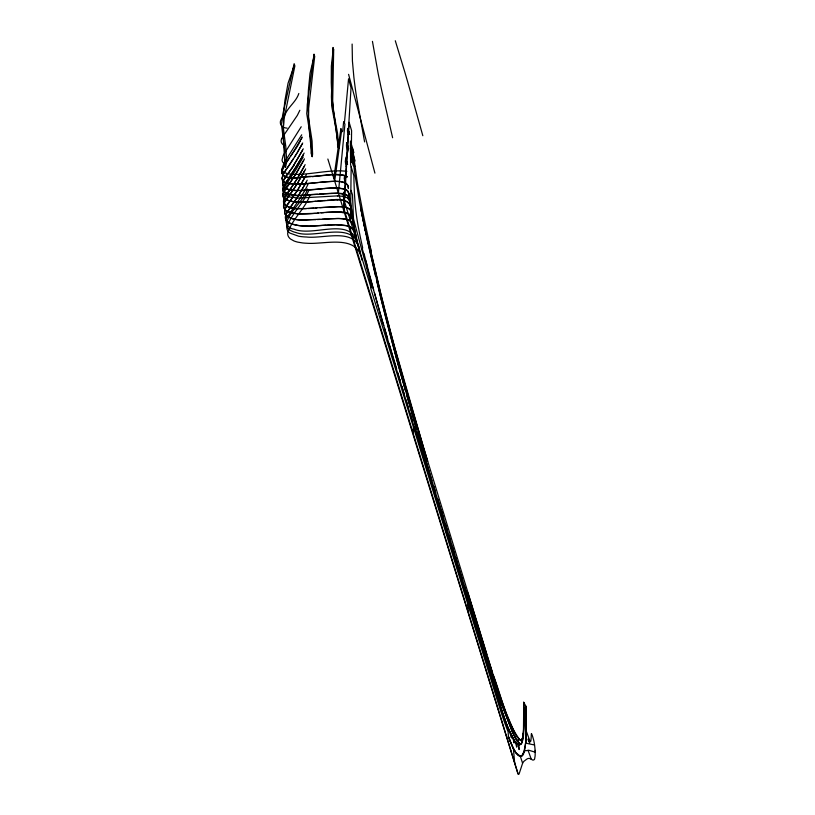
<?xml version="1.0" encoding="UTF-8"?>
<svg xmlns="http://www.w3.org/2000/svg" width="815" height="815" viewBox="0 0 815 815"><rect width="100%" height="100%" fill="white"/><g stroke="black" fill="none" stroke-linecap="round" stroke-linejoin="round"><path stroke-width="1.22" d="M343.349 195.243L343.533 192.208L344.439 194.917L345.173 183.008A4.829 0.866 77.2 0 1 344.338 178.128M350.837 207.132L350.807 205.013A86.869 33.619 -18.3 0 0 350.338 201.957L347.638 198.177M350.481 220.977L351.173 166.82M470.764 610.282L482.266 648.659L482.266 647.772M351.265 154.565L351.336 148.299M468.92 604.282L468.92 605.158L467.321 599.035M523.8 721.774L523.831 714.887M351.418 144.387L351.591 130.645L349.156 122.352L343.879 210.953M467.912 611.209L467.993 604.822M465.773 594.003L465.762 594.869L393.411 359.252L384.476 328.017M464.183 586.25L464.193 585.659L482.266 645.032M523.79 722.518L523.76 724.586A147.586 20.141 80.4 0 1 523.688 727.031L523.648 728.121A101.529 13.56 80.7 0 1 523.576 729.608L522.853 737.229A99.114 13.254 80.7 0 1 522.374 740.163L521.447 743.229M350.837 207.489L350.695 213.744M462.482 580.688L460.852 574.402L460.842 575.329M423.484 447.374L394.715 347.312A388.327 51.151 78 0 1 380.534 292.442L367.249 235.983A147.046 22.983 77.9 0 0 370.886 252.202L370.845 250.562A6.296 1.1 77.8 0 0 370.682 249.064L368.309 237.899A221.201 32.692 78 0 1 362.716 211.574L357.795 185.474A62.368 10.259 77.6 0 1 356.685 178.027L353.038 151.223A22.891 3.892 77 0 0 352.345 147.729L352.274 151.773A184.373 28.423 78.1 0 0 354.82 173.911L359.446 201.468L366.669 237.012M459.854 572.11L458.274 565.926L458.254 566.894M522.507 740.825L522.751 740.02A102.364 13.651 80.7 0 0 523.271 737.137L523.424 735.884A61.624 8.099 80.9 0 0 523.617 733.745L523.851 728.437A167.228 23.075 80.4 0 0 523.953 719.594A457.215 72.219 79 0 0 523.688 702.255L525.95 706.269A311.483 45.436 79.7 0 1 526.093 719.35L525.675 742.404L523.576 754.018A119.581 15.943 80.6 0 1 520.296 756.198L515.803 752.632L513.379 748.435A106.887 14.303 80.7 0 1 508.438 736.628L508.102 731.789A174.023 22.902 80.3 0 1 502.733 717.169A232.03 29.768 80 0 1 497.099 699.576L370.866 288.673L371.426 285.495L353.476 218.878L350.674 211.727M457.368 563.99L455.717 557.491L455.687 558.519M370.886 252.202L370.835 250.867M352.121 44.061L352.426 61.084L353.873 77.201A130.889 15.658 76.9 0 0 356.389 96.119L364.6 141.932M453.935 552.774L452.254 546.335L452.233 547.232M282.235 178.179L283.111 181.154A21.007 7.62 -17.4 0 0 284.058 181.959L286.697 183.069A35.371 12.785 -17.2 0 0 290.211 183.742C307.286 185.494 324.248 180.064 341.332 181.704A21.516 8.119 -17.2 0 1 345.937 183.334M450.42 543.972L450.389 544.838L414.275 426.388M450.491 541.537L448.8 535.098L448.77 535.924M446.966 530.025L445.255 523.475L445.224 524.34M443.228 517.82L441.496 511.158L441.455 512.054M437.624 499.544L437.655 498.811L495.347 686.485M435.597 492.932L433.814 486.249L433.784 487.003M441.221 511.29L421.763 447.252L397.812 363.5L381.318 299.93L366.597 236.686M343.533 209.812L344.124 200.042A10.615 1.925 77.2 0 1 343.961 199.42L343.91 199.237M346.192 166.443L345.478 178.088L344.602 175.5L344.439 176.784A12.164 2.16 77.2 0 0 344.388 178.241M348.137 134.709L347.496 145.294L346.681 142.798L346.518 144.581A17.247 2.934 77.1 0 0 346.487 145.202M522.507 738.4L522.476 738.767A33.405 4.381 81 0 1 522.446 739.286L522.313 740.529A34.047 4.462 81 0 1 522.252 740.937L522.191 741.304A29.116 3.81 81 0 1 522.12 741.65A32.845 4.299 81 0 1 522.048 741.966L522.028 742.068A38.132 5.002 81 0 1 521.926 742.434L521.814 742.75A26.691 3.494 81.1 0 1 521.722 742.954L521.376 743.484A36.95 4.849 81 0 1 521.243 743.626A30.787 4.034 81 0 1 521.131 743.708A41.769 5.481 81 0 1 521.009 743.769L521.009 743.769A43.643 5.736 81 0 1 520.805 743.83L520.49 743.851A85.809 11.339 80.7 0 0 521.121 743.677L521.376 743.484A40.455 5.308 81 0 0 521.498 743.351L521.559 743.249A38.814 5.094 81 0 0 521.692 743.025A29.136 3.81 81 0 0 522.191 741.293M416.485 429.087L406.654 394.969M413.032 433.071L413.46 427.294M412.217 419.715L412.156 420.52L410.24 413.256M525.634 742.913L526.195 724.107M408.223 406.685L408.162 407.49L406.216 400.134M404.108 393.248L404.036 394.042L402.07 386.605M399.961 379.709L399.89 380.503L397.903 372.913M344.399 123.116L348.555 78.77L351.021 87.806L348.392 130.614L347.679 128.424L347.557 129.453A13.264 2.221 77.1 0 0 347.526 130.135M348.535 149.023L345.478 159.771A22.433 3.892 77.2 0 0 345.438 160.81L345.438 161.727M338.378 193.114L344.928 124.165L343.645 121.608L342.748 130.838A9.128 1.559 76.8 0 1 341.546 131.083L334.67 181.103M382.469 321.069L382.398 321.599L374.37 292.575M333.793 178.261L340.914 128.546L341.546 131.083M303.221 156.959L296.252 169.174L284.18 187.501L283.07 191.331L284.303 194.469L289.172 196.935L298.575 198.086L337.481 195.885M333.325 48.554L331.348 66.076L331.267 82.509A130.604 24.593 78 0 0 332.408 101.692L338.439 147.851M524.32 751.175L521.845 755.77A109.882 14.69 80.7 0 1 521.447 756.096L521.06 756.3A89.854 11.97 80.8 0 1 519.216 755.913L517.719 754.71L519.613 756.188A92.472 12.317 80.8 0 0 519.97 756.33A83.66 11.145 80.8 0 0 520.693 756.402L521.957 755.648A131.959 17.696 80.5 0 0 522.527 754.934L524.534 750.513A83.955 11.094 80.8 0 0 525.217 746.713L525.268 746.438A131.144 17.655 80.6 0 0 526.072 734.672L526.133 717.261M530.718 740.917L530.932 739.908A34.546 4.309 81 0 0 531.125 738.166A29.065 3.617 81 0 0 531.176 737.168L531.288 734.478A8.751 1.07 81.1 0 1 531.39 733.704L531.421 733.653M346.273 160.504L345.662 158.253M314.346 55.237L310.057 73.258L308.406 90.007A130.706 33.721 79.2 0 0 308.162 109.454L309.354 131.5L311.972 155.981M299.849 110.28L297.332 115.394L283.172 136.197M283.528 186.472L301.295 158.385M294.49 64.762L288.052 83.222L284.955 100.255A131.062 42.319 80.4 0 0 283.426 119.937L283.498 142.156L285.179 166.769M283.895 185.616L295.366 168.033M301.214 126.763L284.017 154.086A66.565 23.513 -16.7 0 0 283.131 155.624L282.051 159.934A36.532 12.836 -17.1 0 0 283.263 162.776M300.949 139.599L302.212 137.093M302.711 142.982L297.556 152.191M298.83 93.481C296.171 101.814 288.194 106.785 284.955 114.783A40.424 13.009 -17.8 0 1 284.496 115.516L284.14 116.015A78.291 24.929 -18.2 0 1 283.569 116.779C278.078 120.732 279.708 127.945 287.084 128.138M301.825 137.888L290.823 156.022M305.126 164.64L298.585 176.478L283.752 199.665A28.199 10.605 -17.4 0 0 283.549 200.521L283.477 201.59A46.913 17.675 -17.1 0 0 283.538 202.364L283.905 203.648A22.025 8.293 -17.5 0 0 284.425 204.422L286.605 206.042A47.749 17.899 -17.1 0 0 288.276 206.816L295.611 208.487L306.46 208.64M305.676 168.909L296.405 185.076A264.773 89.619 -20.7 0 1 294.246 188.224C291.22 194.744 279.535 202.456 285.444 210.138A37.979 14.385 -17.3 0 0 286.992 211.187A37.612 14.242 -17.3 0 0 289.875 212.409L292.85 213.143A48.197 18.195 -17.2 0 0 298.606 213.825L315.527 213.326M302.192 144.011L296.385 154.076M304.148 153.067L301.896 157.264M304.749 170.692L297.394 183.507L284.792 202.049A58.038 22.097 -17 0 0 283.732 204.687L283.62 205.044A34.138 12.938 -17.3 0 0 286.849 211.085M303.384 154.534L296.059 167.014M306.134 182.234L298.728 195.142L286.422 213.469A51.192 19.815 -17.1 0 0 285.556 215.883A36.094 13.937 -17.4 0 0 285.454 218.532C287.186 224.257 294.449 224.767 299.4 225.663M307.204 180.176L304.097 186.044M303.985 166.851L296.792 179.412L288.826 190.995M302.579 150.103L293.716 165.15M303.262 148.819L297.088 159.76M305.421 176.498L298.056 189.355L285.841 207.428A54.004 20.721 -17.1 0 0 284.649 211.228L284.629 212.633A30.929 11.838 -17.4 0 0 285.311 214.61M307.958 184.343C302.64 195.753 294.806 205.635 287.909 216.067C283.498 221.405 287.573 228.648 294.093 229.198C313.52 237.165 349.89 216.24 357.52 242.788L354.444 231.389A66.392 26.997 -18.1 0 0 353.914 230.451L349.543 226.682A28.912 11.716 -17.5 0 0 346.66 225.735L336.269 224.797M303.628 160.474L294.714 175.765A376.591 120.926 -21.7 0 1 290.201 182.356C272.801 199.777 290.476 203.129 305.666 202.018M304.474 158.905L296.955 172.25L283.202 193.471A31.306 11.665 -17.3 0 0 282.805 195.518A26.345 9.811 -17.4 0 0 284.843 198.992C296.823 204.555 310.658 201.295 323.311 200.633M306.45 174.553L297.791 189.824M308.946 189.864C303.73 203.526 291.454 213.428 286.88 227.151A37.867 14.864 -17.4 0 0 289.957 233.121L298.779 236.248A54.544 21.312 -17.1 0 0 306.583 237.012C324.187 239.131 358.488 225.928 360.291 254.046M307.286 188.958C305.808 201.397 270.101 226.224 296.13 232.591C315.283 239.722 356.532 218.155 359.405 250.725M301.723 134.811L283.895 163.214L281.98 169.123M309.945 195.356C304.739 209.149 292.269 219.062 287.705 232.907A39.833 15.78 -17.4 0 0 290.578 239.05L293.787 240.863A45.834 18.134 -17.3 0 0 297.933 242.167L302.701 242.952A52.354 20.66 -17.2 0 0 306.685 243.247C325.012 244.755 357.754 233.518 361.901 260.077M303.445 187.226L297.587 196.955A224.787 78.515 -20.4 0 1 295.315 200.225L293.043 203.302M300.429 140.526C295.478 151.947 284.608 160.901 281.654 172.943C287.145 182.703 304.678 175.307 312.909 176.488M296.731 160.341L294.938 163.214M296.935 153.179L294.582 156.938M295.193 155.981L295.794 155.033M285.056 178.118L286.371 176.091M294.561 156.959L289.539 164.773A243.614 80.165 -20.3 0 1 287.41 167.809L286.666 168.827M293.594 158.507L283.946 172.933L282.296 177.802A84.699 30.858 -16.5 0 0 282.214 178.872L282.255 179.758M294.541 163.876C292.137 171.119 277.283 180.991 285.087 188.357C302.874 194.265 321.854 186.38 340.089 188.265M293.879 164.905L289.977 170.773M289.702 157.753L283.559 166.841A77.629 28.077 -16.6 0 0 282.988 167.819C276.285 182.886 304.576 176.295 310.423 176.763M285.454 170.569L285.24 170.885A62.521 22.749 -16.8 0 0 282.072 178.22M289.692 171.242L286.442 175.948M288.734 191.107C277.66 201.193 286.9 210.372 299.4 208.701M290.221 207.193L285.871 214.875L285.871 219.816A32.936 12.724 -17.4 0 0 287.736 222.047C302.986 229.718 320.59 224.329 336.86 224.787M285.668 170.254L286.34 169.306M290.14 207.316L292.656 203.913M521.356 739.725L522.262 738.451A57.03 7.478 80.9 0 0 523.301 733.337M524.422 750.88L528.976 750.299L535.149 752.164M313.052 176.488L326.438 175.031M311.768 176.631L334.089 174.512L344.979 175.582A22.851 8.547 -17.1 0 1 347.373 176.987L344.776 175.52A19.672 7.345 -17.1 0 0 342.952 175.011L342.646 174.96A35.952 13.509 -17.3 0 0 334.079 174.522M318.278 182.509L302.08 183.956L292.361 183.956M319.643 182.366L331.756 181.419A54.452 20.844 -17.5 0 1 336.3 181.327L338.419 181.409A27.944 10.575 -17.3 0 1 340.395 181.602L344.918 182.845A29.391 11.125 -17.3 0 1 348.423 186.655L348.402 188.53L347.73 185.677L345.927 183.334M320 188.968L298.799 190.496M317.738 201.142L337.227 199.869M320.794 188.897L323.168 188.683M319.256 194.194L322.088 193.95M317.819 194.327C307.061 193.756 291.536 199.512 283.223 190.435M314.651 201.417L316.189 201.285M323.963 200.572L325.521 200.439M323.484 193.827L306.399 195.172M319.918 207.713L338.357 206.613A35.656 14.089 -17.5 0 1 344.704 207.224C353.802 207.886 351.917 218.237 353.221 224.471C351.224 219.357 354.331 211.757 348.504 208.528A24.043 9.464 -17.3 0 0 347.241 207.947M321.966 193.95L337.267 193.206M324.513 207.316L302.885 208.721M316.923 213.214L318.37 213.092M321.283 212.837L324.187 212.603M323.952 188.622L325.531 188.489A109.241 43.399 -18.1 0 1 330.961 188.153M327.07 200.307L330.798 200.032M315.354 208.09L316.872 207.968M323.718 193.807L330.36 193.338M313.123 201.55L307.123 201.947M325.124 207.275L340.201 206.684A32.671 12.897 -17.4 0 1 345.295 207.336L346.895 207.784M313.846 208.202L307.917 208.569M321.945 219.255L329.505 218.756M326.204 225.185L309.109 226.132L300.063 225.735M320.417 219.357C309.14 219.052 294.531 223.045 285.311 214.61M317.3 219.551L337.094 218.481A40.292 16.239 -17.6 0 1 345.764 219.245C354.413 220.172 354.382 229.698 356.012 236.156C354.046 231.032 355.34 223.738 349.706 220.702A27.231 10.921 -17.4 0 0 347.903 219.887L344.429 219.021A41.096 16.565 -17.6 0 0 340.935 218.624A38.6 15.546 -17.6 0 0 338.694 218.512L329.994 218.736M327.752 225.093L335.373 224.787M315.863 219.643C306.053 219.133 291.475 222.79 284.863 213.499C283.915 205.869 291.322 200.276 294.796 194.245A220.651 76.529 -20.3 0 0 296.996 191.046M331.542 199.991C345.743 197.638 354.036 203.241 351.601 217.778C350.756 212.521 352.824 205.421 347.536 201.937M331.073 193.308C337.216 193.44 346.304 191.902 349.808 198.381M330.961 188.153L335.352 188.041M305.014 195.233L299.686 195.366M334.13 174.522L332.948 174.563A79.463 30.481 -17.7 0 0 327.039 174.981M302.182 208.732L300.083 208.711M299.176 195.366L292.738 194.989M297.832 190.486C292.453 190.863 279.239 189.6 283.396 181.134A83.68 30.929 -16.5 0 1 285.067 178.118M336.014 188.102L343.95 188.907A21.455 8.191 -17.2 0 1 346.721 190.099L348.942 193.512L349.421 200.195L348.963 193.308L347.832 191.128M337.583 224.797L339.03 224.828A36.685 14.904 -17.6 0 1 351.071 227.354M339.57 212.104L348.066 213.53M337.868 193.237L346.212 194.785A25.367 9.78 -17.3 0 1 348.025 195.885L350.165 199.644L350.695 209.323L349.91 198.646M292.239 174.298C310.535 175.174 328.608 169.225 346.884 171.303M291.301 183.854L284.792 182.366M525.614 743.117L534.559 745.012L534.803 747.029A9.016 1.1 81.1 0 1 535.037 749.505L535.088 750.37M518.931 744.666L518.065 744.35A154.157 20.548 80.3 0 1 517.26 743.901L516.618 743.412A94.336 12.602 80.7 0 1 514.031 740.102L512.91 738.115A150.001 19.825 80.4 0 1 512.238 736.831L510.801 733.867M348.504 213.724C354.556 216.556 352.426 224.359 354.433 229.494C354.128 217.737 349.309 210.362 336.829 212.053A80.216 32.59 -18 0 0 331.888 212.134C317.025 212.134 301.102 217.035 286.819 211.095M519.084 743.249L520.276 743.871A69.856 9.21 80.8 0 1 519.603 743.647L516.486 740.091L515.294 736.169L515.355 738.176L512.706 731.442L512.747 732.96L501.724 704.354L513.032 733.622A172.576 22.484 80.2 0 0 516.965 740.815M521.641 742.801A44.631 5.868 81 0 1 520.337 744.014L519.023 743.219M350.898 227.436C357.265 231.98 356.175 241.077 358.722 247.75M493.136 674.718C501.419 696.153 505.932 720.847 519.562 739.48A129.391 16.993 80.5 0 0 519.99 739.745L520.255 739.877A90.954 11.94 80.7 0 0 520.622 740.01A77.557 10.167 80.8 0 0 521.05 740.071A65.404 8.568 80.8 0 0 521.335 740.03L521.427 740A48.004 6.276 80.9 0 0 521.743 739.786A42.838 5.593 80.9 0 0 522.028 739.45L522.466 738.421A43.317 5.664 80.9 0 0 522.609 737.911A56.52 7.417 80.9 0 0 522.741 737.341L522.935 736.24A80.828 10.697 80.8 0 0 523.036 735.507L523.312 733.184A83.751 11.094 80.7 0 0 523.464 731.35L523.729 704.955M518.911 739.022L519.023 739.124A77.374 10.157 80.8 0 0 521.386 739.867M327.854 159.027L517.851 773.476A9.199 1.243 81.4 0 0 518.106 773.944L518.136 773.985A8.802 1.192 81.4 0 0 518.35 774.189L518.951 774.148A12.408 1.671 81.4 0 0 519.063 774.016L522.629 763.176A168.002 20.935 82.1 0 1 524.106 761.149L526.806 759.111A250.388 30.145 82.4 0 1 529.628 758.47L533.01 760.171L534.355 759.58A31.347 3.871 81.1 0 0 534.65 758.765L535.088 756.137A14.874 1.824 81.1 0 0 535.129 755.627L535.139 755.311A26.447 3.26 81.1 0 0 535.17 753.457L535.139 751.756A19.275 2.364 81.1 0 0 535.088 750.37M516.965 740.825L517.8 741.956L517.739 739.725L518.921 743.657M531.574 733.704L531.92 734.519A26.905 3.301 81.2 0 1 532.409 735.874A31.887 3.912 81.2 0 1 532.898 737.392L533.509 739.521A6.734 0.815 81.1 0 1 534.548 744.961M510.699 733.663L506.889 724.79A117.523 15.729 80.5 0 1 505.891 722.121L505.677 721.53A146.924 19.448 80.4 0 1 504.984 719.604L503.955 716.67M528.242 739.011L529.495 741.732M528.365 740.264L529.628 743.015M509.049 738.227L512.625 746.835A91.606 12.286 80.8 0 0 516.282 753.254L517.719 754.71L516.588 753.569A104.544 14.008 80.7 0 1 516.323 753.264A89.242 11.97 80.8 0 1 515.773 752.551A85.28 11.441 80.8 0 1 514.673 750.829A91.861 12.317 80.8 0 1 513.939 749.515L513.542 748.751A104.177 13.937 80.7 0 1 513.124 747.895A111.329 14.864 80.7 0 1 512.452 746.459L511.973 745.389A130.4 17.329 80.6 0 1 511.199 743.586L510.648 742.251A176.02 23.065 80.3 0 1 509.752 740.03L508.438 736.628L508.784 737.524M350.97 190.343L352.508 194.816L353.476 218.878M526.154 730.8L529.658 740.275A12.612 1.559 81.1 0 0 530.748 741.11M503.68 715.865L502.804 713.257M346.11 160.025L346.375 160.81L346.09 159.964M346.691 161.767L346.946 162.552M347.007 162.735L347.261 163.509M502.59 712.636L499.982 704.731M346.059 159.842L345.642 158.579M346.426 160.983L347.516 164.294M492.708 678.426L501.755 705.24L495.673 686.536L495.683 687.402M501.48 709.305L505.096 719.93A125.979 16.809 80.5 0 0 507.918 727.367L513.715 739.572A96.659 12.908 80.7 0 0 514.255 740.468L516.761 743.525A132.723 17.706 80.5 0 0 517.26 743.901L518.768 744.635A149.685 19.937 80.4 0 0 519.226 744.747L520.062 744.716A70.508 9.342 80.8 0 0 521.447 743.239M346.854 143.348L348.596 148.727M347.414 145.09L347.669 145.865M347.781 146.221L347.985 146.822M348.29 147.78L348.545 148.554M345.601 158.456L346.507 161.238L347.149 150.806A7.457 1.273 77.1 0 1 346.507 145.243M501.093 708.123L499.575 703.477M347.159 144.306L347.363 144.907M346.334 160.687L347.557 164.416M347.781 128.699L348.26 130.186M348.565 131.133L348.372 130.543L348.626 131.317M348.871 132.091L349.126 132.865M347.761 128.638L347.954 129.239M499.585 703.508L496.967 695.399M346.681 142.808L347.129 144.184M499.157 702.184L496.335 693.433M492.535 677.836L489.784 669.217M395.295 40.75L404.851 72.199A132.631 2.7 74.8 0 1 410.159 90.577L422.822 135.708M348.056 129.534L348.973 132.387M349.024 132.57L349.655 134.526M347.995 129.351L348.28 130.247M348.851 132.03L349.136 132.916M496.641 694.39L450.817 545.296M492.484 672.681L423.668 447.995M487.594 657.338L497.884 689.47A339.58 41.371 79.5 0 0 506.655 714.072L514.52 732.563A137.001 17.94 80.4 0 0 518.798 738.899L521.61 741.151A19.743 2.567 81.1 0 0 522.527 740.815M486.82 654.557L467.8 592.658M483.173 648.027L489.041 666.945M344.45 201.376L371.039 287.726M344.001 209.007L518.116 773.965M431.848 480.697L417.474 432.592M427.681 461.27L410.903 404.994A599.229 68.98 77.8 0 1 394.847 348.229A340.853 46.424 78.1 0 1 380.687 293.716L370.886 252.202M396.63 368.747L389.081 343.604M352.651 159.231L350.552 152.171M354.79 166.382L352.569 158.945M355.116 161.054L350.481 145.416M350.501 151.998L351.326 154.768M350.542 156.307L351.204 162.542L350.552 160.372M353.873 152.69L350.44 141.076L350.582 164.824L353.873 175.816A221.935 35.218 78.6 0 0 354.321 190.69A118.542 19.713 78.1 0 0 355.187 203.984A56.602 9.709 77.7 0 0 357.846 224.431A89.681 15.027 77.8 0 0 362.634 247.597L362.38 249.207L364.05 254.677L364.152 254.005A130.767 21.271 77.8 0 0 366.781 264.427L366.587 265.731L375.165 295.397A386.412 52.506 77.7 0 0 379.841 312.002L383.733 325.45M350.562 156.399L353.313 165.74M382.928 322.73L387.594 338.653M405.585 391.271L396.161 357.378A401.051 52.568 78.1 0 1 381.858 302.141L376.774 281.297M373.606 289.733L372.037 284.017A411.381 54.972 77.7 0 1 365.813 260.678M374.92 173.126L348.586 74.348M392.616 137.735L382.123 92.278A131.612 6.337 75.8 0 1 378.18 73.635L372.445 41.371M529.567 741.976L529.689 742.75M528.283 740.02L528.171 739.276M375.521 276.02L368.808 246.792M368.594 245.824L367.361 240.211M366.842 237.817L367.392 240.333M366.383 235.708L366.526 236.36M531.319 759.336L528.039 750.289M370.275 246.66L370.458 247.801M522.598 763.237L520.296 756.198M370.499 248.015L370.845 250.959M513.379 748.435L514.642 762.738M518.911 743.148L519.104 749.545L517.882 744.441A101.508 13.56 80.7 0 1 516.598 743.688L516.7 747.121L515.467 742.394A115.241 15.322 80.6 0 1 514.01 740.061L514.082 742.995L512.88 738.013L511.443 735.222L511.514 737.932L508.855 729.588L508.896 731.564L503.222 714.612L503.242 715.815L483.743 652.57M526.011 709.763L526.072 713.502M525.95 706.279L526.144 718.26M526.093 714.847L526.113 716.151M523.729 704.843L523.688 702.255L523.75 706.096M526.144 718.667L526.164 719.879M523.77 707.308L523.8 710.741M526.174 720.674L526.195 723.73M523.811 711.821L523.831 713.899M284.73 145.681A37.531 12.775 -17 0 1 281.134 140.842L281.216 140.374A32.223 10.962 -17.1 0 1 281.521 139.171M281.47 139.182A52.323 17.879 -16.8 0 1 283.202 136.187M340.038 188.306A27.038 10.34 -17.3 0 1 347.923 191.097M337.155 199.93A31.041 12.113 -17.4 0 1 347.669 201.876M283.182 190.445A36.217 13.366 -17.2 0 1 283.569 186.462M325.603 212.542A85.3 34.76 -18 0 1 339.661 212.022M292.993 194.877A31.591 11.634 -17.3 0 1 282.917 190.537M283.111 190.466A38.57 14.242 -17.2 0 1 283.997 185.596M284.843 182.346A21.536 7.804 -17.4 0 1 282.255 179.758M292.3 174.257A30.562 10.89 -17.2 0 1 281.715 169.204M337.42 195.946A29.839 11.563 -17.3 0 1 347.761 198.126M365.324 230.757A178.943 27.415 77.9 0 1 360.556 207.305A211.472 31.663 78 0 0 366.149 234.618M343.859 199.278A4.136 0.754 77.2 0 1 343.37 195.325M346.171 166.474A5.257 0.917 77.1 0 1 345.397 161.645M348.076 134.72A5.369 0.897 77 0 1 347.485 130.033M311.361 148.024L311.33 150.164A21.292 6 78.2 0 1 311.055 153.057L312.216 156.745A22.902 6.449 78.3 0 0 312.583 153.974L312.074 140.985L308.376 116.932A46.261 12.897 77.6 0 0 308.64 108.385L314.702 56.439L314.02 54.147L307.275 104.605A95.121 26.854 77 0 1 306.735 113.57L310.454 137.073L311.361 148.024M286.513 157.967L286.065 164.712A22.932 8.079 79.1 0 1 285.433 167.523L284.231 163.876A21.271 7.498 79.1 0 0 284.751 160.942L284.629 149.064L281.399 124.267A95.457 33.71 77.5 0 0 282.632 115.17L294.154 63.672L294.867 65.944L284.078 118.898A46.374 16.168 78.3 0 1 283.213 127.558L285.77 146.333L286.513 157.967M333.671 49.756L332.693 100.632A46.241 9.413 76.9 0 1 333.08 109.057L337.491 133.039L338.765 145.905A22.922 4.717 77.4 0 1 338.673 148.625L337.553 144.907A21.322 4.391 77.3 0 0 337.563 142.065L336.218 130.359L331.623 105.624A95.049 19.601 76.5 0 0 331.41 96.812L332.999 47.453L333.671 49.756M367.249 236.024L366.893 238.031L367.259 235.963"/></g></svg>
